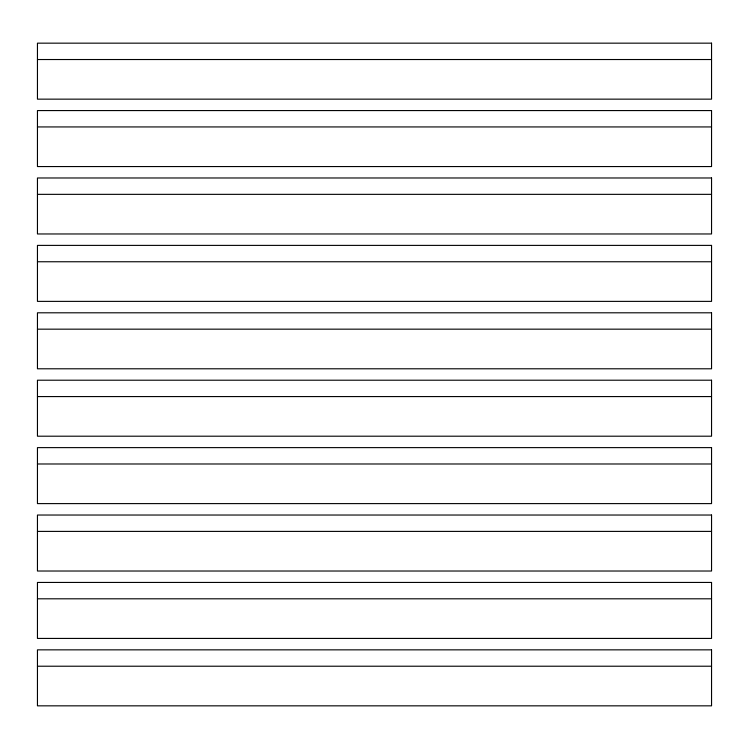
<?xml version="1.0" encoding="UTF-8"?>
<svg xmlns="http://www.w3.org/2000/svg" width="749" height="749" viewBox="0 0 749 749"><rect width="100%" height="100%" fill="white"/><g stroke="black" fill="none" stroke-linecap="round" stroke-linejoin="round"><path stroke-width="1.12" d="M37.45 59.527L711.55 59.527M37.45 126.937L711.55 126.937M37.45 194.347L711.55 194.347M37.45 261.757L711.55 261.757M37.45 329.167L711.55 329.167M37.45 396.577L711.55 396.577M37.45 463.987L711.55 463.987M37.45 531.397L711.55 531.397M37.45 598.807L711.55 598.807M37.45 666.217L711.55 666.217M711.55 43.161L37.45 43.161L37.45 99.149L711.55 99.149L711.55 43.161M711.55 110.571L37.45 110.571L37.45 166.559L711.55 166.559L711.55 110.571M711.55 177.981L37.45 177.981L37.45 233.969L711.55 233.969L711.55 177.981M711.55 245.391L37.45 245.391L37.45 301.379L711.55 301.379L711.55 245.391M711.55 312.801L37.45 312.801L37.45 368.789L711.55 368.789L711.55 312.801M711.55 380.211L37.45 380.211L37.45 436.199L711.55 436.199L711.55 380.211M711.55 447.621L37.45 447.621L37.45 503.609L711.55 503.609L711.55 447.621M711.55 515.031L37.45 515.031L37.45 571.019L711.55 571.019L711.55 515.031M711.55 582.441L37.45 582.441L37.45 638.429L711.55 638.429L711.55 582.441M711.55 649.851L37.45 649.851L37.45 705.839L711.55 705.839L711.55 649.851"/></g></svg>
